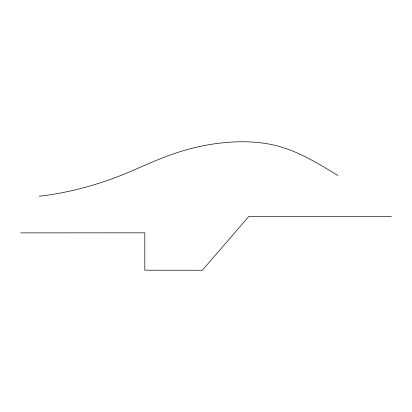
<?xml version="1.0" encoding="UTF-8"?>
<svg xmlns="http://www.w3.org/2000/svg" width="412" height="412" viewBox="0 0 412 412"><rect width="100%" height="100%" fill="white"/><g stroke="black" fill="none" stroke-linecap="round" stroke-linejoin="round"><path stroke-width="0.62" d="M39.289 196.21C73.609 192.322 106.955 182.253 138.375 168.055C155.133 160.721 172.041 153.491 189.788 148.866A218.731 218.731 0 0 1 213.854 143.927C232.945 141.182 252.566 140.652 271.534 144.566C295.78 149.566 317.173 162.792 337.989 175.564M391.4 216.393L248.848 216.393L202.338 270.257L144.808 270.2L144.808 232.826L20.6 232.883"/></g></svg>
